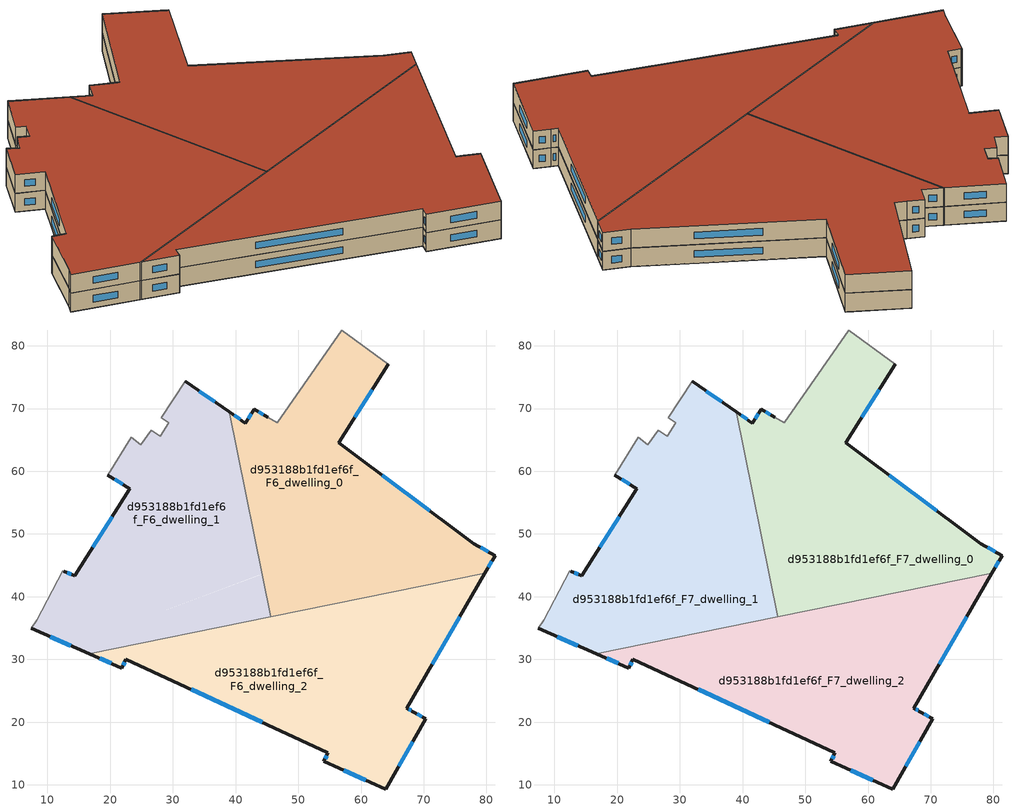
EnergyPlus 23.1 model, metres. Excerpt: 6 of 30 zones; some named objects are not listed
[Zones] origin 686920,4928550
d953188b1fd1ef6f_F6_dwelling_0
 floor to d953188b1fd1ef6f_F5_dwelling_0 (EU_floor_Construction): 71.02,53.65 56.42,64.57 64.36,77.07 56.97,82.51 46.65,67.71 45.15,68.57 42.97,69.92 41.56,67.66 38.96,69.48 44.24,43.62 z18
 floor to d953188b1fd1ef6f_F5_dwelling_2 (EU_floor_Construction): 79.75,43.77 81.36,46.57 77.94,48.47 71.02,53.65 49.69,45.66 52.48,38.21 z18
 floor to d953188b1fd1ef6f_F5_dwelling_3 (EU_floor_Construction): 52.48,38.21 49.69,45.66 44.24,43.62 45.63,36.81 z18
 wall outside (EU_wall_Construction): 64.36,77.07 56.42,64.57 77.94,48.47 81.36,46.57 79.75,43.77 / 38.96,69.48 41.56,67.66 42.97,69.92 45.15,68.57 z18:21
 wall adiabatic (EU_wall_Construction): 45.15,68.57 46.65,67.71 56.97,82.51 64.36,77.07 z18:21
 wall to d953188b1fd1ef6f_F6_dwelling_1 (EU_wall_Construction): 45.63,36.81 38.96,69.48 z18:21
 wall to d953188b1fd1ef6f_F6_dwelling_2 (EU_wall_Construction): 79.75,43.77 45.63,36.81 z18:21
 window (EU_Window_Construction): 43.68,69.48 44.44,69.01 / 61.79,73.02 58.99,68.62 / 63.39,59.35 70.97,53.69 / 79.05,47.85 80.26,47.18 / 80.84,45.66 80.27,44.68 / 39.81,68.89 40.72,68.25 / 42.02,68.39 42.52,69.19 z18.97:20.03
d953188b1fd1ef6f_F6_dwelling_1
 floor to d953188b1fd1ef6f_F5_dwelling_1 (EU_floor_Construction): 43.62,43.38 32.03,74.32 31.95,74.38 28.15,68.56 29.36,67.75 28.02,65.6 26.54,66.54 24.92,64.25 23.39,65.38 19.61,59.39 23.16,57.23 14.41,43.36 12.6,44.09 12.44,44.16 8.32,36.27 7.47,34.96 13.76,32.2 z18
 floor to d953188b1fd1ef6f_F5_dwelling_0 (EU_floor_Construction): 44.24,43.62 38.96,69.48 32.03,74.32 43.62,43.38 z18
 floor to d953188b1fd1ef6f_F5_dwelling_3 (EU_floor_Construction): 45.63,36.81 44.24,43.62 13.76,32.2 16.7,30.9 z18
 wall outside (EU_wall_Construction): 31.95,74.38 38.96,69.48 / 16.7,30.9 7.47,34.96 / 12.6,44.09 14.41,43.36 23.16,57.23 19.61,59.39 z18:21
 wall adiabatic (EU_wall_Construction): 7.47,34.96 8.32,36.27 12.44,44.16 12.6,44.09 / 19.61,59.39 23.39,65.38 24.92,64.25 26.54,66.54 28.02,65.6 29.36,67.75 28.15,68.56 31.95,74.38 z18:21
 wall to d953188b1fd1ef6f_F6_dwelling_2 (EU_wall_Construction): 45.63,36.81 16.7,30.9 z18:21
 window (EU_Window_Construction): 34.22,72.79 36.69,71.07 / 13.71,32.22 10.46,33.65 / 13.19,43.86 13.82,43.6 / 17.24,47.86 20.32,52.73 / 22.01,57.93 20.76,58.69 z18.97:20.03
d953188b1fd1ef6f_F6_dwelling_2
 floor to d953188b1fd1ef6f_F5_dwelling_2 (EU_floor_Construction): 70.35,20.51 68.28,21.7 67.32,22.25 79.75,43.77 52.48,38.21 63.16,9.69 63.92,9.35 z18
 floor to d953188b1fd1ef6f_F5_dwelling_3 (EU_floor_Construction): 63.16,9.69 52.48,38.21 16.7,30.9 21.9,28.62 22.54,30.06 54.72,15.12 54.08,13.75 z18
 wall outside (EU_wall_Construction): 79.75,43.77 67.32,22.25 68.28,21.7 70.35,20.51 63.92,9.35 54.08,13.75 54.72,15.12 22.54,30.06 21.9,28.62 16.7,30.9 z18:21
 window (EU_Window_Construction): 68.27,16.89 66.01,12.97 / 60.73,10.78 57.27,12.32 / 54.29,14.19 54.52,14.68 / 44.29,19.96 32.97,25.22 / 22.33,29.59 22.1,29.09 / 20.21,29.36 18.38,30.16 / 75.72,36.8 71.35,29.23 / 67.63,22.07 67.97,21.88 / 68.95,21.31 69.68,20.9 z18.97:20.03
d953188b1fd1ef6f_F7_dwelling_0
 floor to d953188b1fd1ef6f_F6_dwelling_0 (EU_floor_Construction): 79.75,43.77 81.36,46.57 77.94,48.47 56.42,64.57 64.36,77.07 56.97,82.51 46.65,67.71 45.15,68.57 42.97,69.92 41.56,67.66 38.96,69.48 45.63,36.81 z21
 wall outside (EU_wall_Construction): 64.36,77.07 56.42,64.57 77.94,48.47 81.36,46.57 79.75,43.77 / 38.96,69.48 41.56,67.66 42.97,69.92 45.15,68.57 z21:24
 wall adiabatic (EU_wall_Construction): 45.15,68.57 46.65,67.71 56.97,82.51 64.36,77.07 z21:24
 wall to d953188b1fd1ef6f_F7_dwelling_1 (EU_wall_Construction): 45.63,36.81 38.96,69.48 z21:24
 wall to d953188b1fd1ef6f_F7_dwelling_2 (EU_wall_Construction): 79.75,43.77 45.63,36.81 z21:24
 window (EU_Window_Construction): 43.68,69.48 44.44,69.01 / 61.79,73.02 58.99,68.62 / 63.39,59.35 70.97,53.69 / 79.05,47.85 80.26,47.18 / 80.84,45.66 80.27,44.68 / 39.81,68.89 40.72,68.25 / 42.02,68.39 42.52,69.19 z21.97:23.03
 roof outside (EU_roof_Construction): 64.36,77.07 56.42,64.57 77.94,48.47 81.36,46.57 79.75,43.77 45.63,36.81 38.96,69.48 41.56,67.66 42.97,69.92 45.15,68.57 46.65,67.71 56.97,82.51 z24
d953188b1fd1ef6f_F7_dwelling_1
 floor to d953188b1fd1ef6f_F6_dwelling_1 (EU_floor_Construction): 45.63,36.81 38.96,69.48 31.95,74.38 28.15,68.56 29.36,67.75 28.02,65.6 26.54,66.54 24.92,64.25 23.39,65.38 19.61,59.39 23.16,57.23 14.41,43.36 12.6,44.09 12.44,44.16 8.32,36.27 7.47,34.96 16.7,30.9 z21
 wall outside (EU_wall_Construction): 31.95,74.38 38.96,69.48 / 16.7,30.9 7.47,34.96 / 12.6,44.09 14.41,43.36 23.16,57.23 19.61,59.39 z21:24
 wall adiabatic (EU_wall_Construction): 7.47,34.96 8.32,36.27 12.44,44.16 12.6,44.09 / 19.61,59.39 23.39,65.38 24.92,64.25 26.54,66.54 28.02,65.6 29.36,67.75 28.15,68.56 31.95,74.38 z21:24
 wall to d953188b1fd1ef6f_F7_dwelling_2 (EU_wall_Construction): 45.63,36.81 16.7,30.9 z21:24
 window (EU_Window_Construction): 34.22,72.79 36.69,71.07 / 13.71,32.22 10.46,33.65 / 13.19,43.86 13.82,43.6 / 17.24,47.86 20.32,52.73 / 22.01,57.93 20.76,58.69 z21.97:23.03
 roof outside (EU_roof_Construction): 38.96,69.48 45.63,36.81 16.7,30.9 7.47,34.96 8.32,36.27 12.44,44.16 12.6,44.09 14.41,43.36 23.16,57.23 19.61,59.39 23.39,65.38 24.92,64.25 26.54,66.54 28.02,65.6 29.36,67.75 28.15,68.56 31.95,74.38 z24
d953188b1fd1ef6f_F7_dwelling_2
 floor to d953188b1fd1ef6f_F6_dwelling_2 (EU_floor_Construction): 70.35,20.51 68.28,21.7 67.32,22.25 79.75,43.77 16.7,30.9 21.9,28.62 22.54,30.06 54.72,15.12 54.08,13.75 63.92,9.35 z21
 wall outside (EU_wall_Construction): 79.75,43.77 67.32,22.25 68.28,21.7 70.35,20.51 63.92,9.35 54.08,13.75 54.72,15.12 22.54,30.06 21.9,28.62 16.7,30.9 z21:24
 window (EU_Window_Construction): 68.27,16.89 66.01,12.97 / 60.73,10.78 57.27,12.32 / 54.29,14.19 54.52,14.68 / 44.29,19.96 32.97,25.22 / 22.33,29.59 22.1,29.09 / 20.21,29.36 18.38,30.16 / 75.72,36.8 71.35,29.23 / 67.63,22.07 67.97,21.88 / 68.95,21.31 69.68,20.9 z21.97:23.03
 roof outside (EU_roof_Construction): 79.75,43.77 67.32,22.25 68.28,21.7 70.35,20.51 63.92,9.35 54.08,13.75 54.72,15.12 22.54,30.06 21.9,28.62 16.7,30.9 z24
[Building]
EU S2 Campaign: North Axis=0; Terrain=City; Solar Distribution=FullExterior
[Site:Location]
Bologna: Latitude=44.5; Longitude=11.25; Time Zone=1; Elevation=37
[SizingPeriod:WeatherFileDays]
AnnualSizingPeriod: Begin Month=1; Begin Day of Month=1; End Month=12; End Day of Month=31; Day of Week for Start Day=Monday; Use Weather File Daylight Saving Period=No; Use Weather File Rain and Snow Indicators=No
[MATERIAL]
EU_InternalMass_Material: Roughness=MediumRough; Thickness=0.1; Conductivity=1; Density=1800; Specific Heat=900; Thermal Absorptance=0.9; Solar Absorptance=0.7; Visible Absorptance=0.7
[MATERIAL:NOMASS] Roughness=MediumRough; Thermal Absorptance=0.9; Solar Absorptance=0.7; Visible Absorptance=0.7
Name | Thermal Resistance
EU_wall_NoMass | 0.779417
EU_roof_NoMass | 0.435466
EU_floor_NoMass | 0.588222
[WINDOWMATERIAL:SIMPLEGLAZINGSYSTEM]
EU_Window_SimpleGlazing: UFactor=5.16242; Solar Heat Gain Coefficient=0.85; Visible Transmittance=0.85
[CONSTRUCTION]
EU_wall_Construction: EU_wall_NoMass
EU_roof_Construction: EU_roof_NoMass
EU_floor_Construction: EU_floor_NoMass
EU_InternalMass_Construction: EU_InternalMass_Material
EU_Window_Construction: EU_Window_SimpleGlazing
[ZONE] Type=1; Multiplier=1; Ceiling Height=autocalculate; Floor Area=autocalculate; Part of Total Floor Area=Yes
Name | Volume
d953188b1fd1ef6f_F6_dwelling_0; d953188b1fd1ef6f_F7_dwelling_0 | 2723.58
d953188b1fd1ef6f_F6_dwelling_1; d953188b1fd1ef6f_F7_dwelling_1 | 2723.61
d953188b1fd1ef6f_F6_dwelling_2; d953188b1fd1ef6f_F7_dwelling_2 | 2723.49
[INTERNALMASS] Construction=EU_InternalMass_Construction
Name | Zone or ZoneList | Surface Area
d953188b1fd1ef6f_F6_dwelling_0_EU_InternalMass | d953188b1fd1ef6f_F6_dwelling_0 | 907.864
d953188b1fd1ef6f_F6_dwelling_1_EU_InternalMass | d953188b1fd1ef6f_F6_dwelling_1 | 907.869
d953188b1fd1ef6f_F6_dwelling_2_EU_InternalMass | d953188b1fd1ef6f_F6_dwelling_2 | 907.829
d953188b1fd1ef6f_F7_dwelling_0_EU_InternalMass | d953188b1fd1ef6f_F7_dwelling_0 | 907.864
d953188b1fd1ef6f_F7_dwelling_1_EU_InternalMass | d953188b1fd1ef6f_F7_dwelling_1 | 907.869
d953188b1fd1ef6f_F7_dwelling_2_EU_InternalMass | d953188b1fd1ef6f_F7_dwelling_2 | 907.829
[OTHEREQUIPMENT] Fuel Type=Electricity; Design Level Calculation Method=Watts/Area; Power per Zone Floor Area=1; Fraction Latent=0; Fraction Radiant=0; Fraction Lost=0; Carbon Dioxide Generation Rate=0; EndUse Subcategory=EU_Step8_InternalGains
Name | Zone or ZoneList or Space or SpaceList | Schedule
EU_Step8_InternalGain_d953188b1fd1ef6f_F6_dwelling_0_f000 | d953188b1fd1ef6f_F6_dwelling_0 | EU_Step8_GainSchedule_d953188b1fd1ef6f_F6_dwelling_0_f000
EU_Step8_InternalGain_d953188b1fd1ef6f_F6_dwelling_1_f000 | d953188b1fd1ef6f_F6_dwelling_1 | EU_Step8_GainSchedule_d953188b1fd1ef6f_F6_dwelling_1_f000
EU_Step8_InternalGain_d953188b1fd1ef6f_F6_dwelling_2_f000 | d953188b1fd1ef6f_F6_dwelling_2 | EU_Step8_GainSchedule_d953188b1fd1ef6f_F6_dwelling_2_f000
EU_Step8_InternalGain_d953188b1fd1ef6f_F7_dwelling_0_f000 | d953188b1fd1ef6f_F7_dwelling_0 | EU_Step8_GainSchedule_d953188b1fd1ef6f_F7_dwelling_0_f000
EU_Step8_InternalGain_d953188b1fd1ef6f_F7_dwelling_1_f000 | d953188b1fd1ef6f_F7_dwelling_1 | EU_Step8_GainSchedule_d953188b1fd1ef6f_F7_dwelling_1_f000
EU_Step8_InternalGain_d953188b1fd1ef6f_F7_dwelling_2_f000 | d953188b1fd1ef6f_F7_dwelling_2 | EU_Step8_GainSchedule_d953188b1fd1ef6f_F7_dwelling_2_f000
[ZONEVENTILATION:DESIGNFLOWRATE] Schedule=EU_AlwaysOn; Design Flow Rate Calculation Method=AirChanges/Hour; Air Changes per Hour=0.712058; Ventilation Type=Natural; Fan Pressure Rise=0; Fan Total Efficiency=1; Constant Term Coefficient=1; Temperature Term Coefficient=0; Velocity Term Coefficient=0; Velocity Squared Term Coefficient=0; Minimum Indoor Temperature=-100; Maximum Indoor Temperature=100; Delta Temperature=-100; Minimum Outdoor Temperature=-100; Maximum Outdoor Temperature=100; Maximum Wind Speed=40
Name | Zone or ZoneList or Space or SpaceList
EU_ConstantAir_d953188b1fd1ef6f_F6_dwelling_0 | d953188b1fd1ef6f_F6_dwelling_0
EU_ConstantAir_d953188b1fd1ef6f_F6_dwelling_1 | d953188b1fd1ef6f_F6_dwelling_1
EU_ConstantAir_d953188b1fd1ef6f_F6_dwelling_2 | d953188b1fd1ef6f_F6_dwelling_2
EU_ConstantAir_d953188b1fd1ef6f_F7_dwelling_0 | d953188b1fd1ef6f_F7_dwelling_0
EU_ConstantAir_d953188b1fd1ef6f_F7_dwelling_1 | d953188b1fd1ef6f_F7_dwelling_1
EU_ConstantAir_d953188b1fd1ef6f_F7_dwelling_2 | d953188b1fd1ef6f_F7_dwelling_2
[HVACTEMPLATE:ZONE:IDEALLOADSAIRSYSTEM] System Availability Schedule=EU_AlwaysOn; Maximum Heating Supply Air Temperature=50; Minimum Cooling Supply Air Temperature=13; Maximum Heating Supply Air Humidity Ratio=0.0156; Minimum Cooling Supply Air Humidity Ratio=0.0077; Heating Limit=NoLimit; Cooling Limit=NoLimit; Heating Availability Schedule=EU_AlwaysOn; Cooling Availability Schedule=EU_CoolingOff; Dehumidification Control Type=ConstantSensibleHeatRatio; Cooling Sensible Heat Ratio=0.7; Dehumidification Setpoint=60; Humidification Control Type=None; Humidification Setpoint=30; Outdoor Air Method=None; Outdoor Air Flow Rate per Person=0.00944; Outdoor Air Flow Rate per Zone Floor Area=0; Outdoor Air Flow Rate per Zone=0; Demand Controlled Ventilation Type=None; Outdoor Air Economizer Type=NoEconomizer; Heat Recovery Type=None; Sensible Heat Recovery Effectiveness=0.7; Latent Heat Recovery Effectiveness=0.65
Name | Template Thermostat
d953188b1fd1ef6f_F6_dwelling_0 | EU_HeatOnly_d953188b1fd1ef6f_F6_dwelling_0
d953188b1fd1ef6f_F6_dwelling_1 | EU_HeatOnly_d953188b1fd1ef6f_F6_dwelling_1
d953188b1fd1ef6f_F6_dwelling_2 | EU_HeatOnly_d953188b1fd1ef6f_F6_dwelling_2
d953188b1fd1ef6f_F7_dwelling_0 | EU_HeatOnly_d953188b1fd1ef6f_F7_dwelling_0
d953188b1fd1ef6f_F7_dwelling_1 | EU_HeatOnly_d953188b1fd1ef6f_F7_dwelling_1
d953188b1fd1ef6f_F7_dwelling_2 | EU_HeatOnly_d953188b1fd1ef6f_F7_dwelling_2
[SIZING:ZONE] Zone Cooling Design Supply Air Temperature Input Method=SupplyAirTemperature; Zone Cooling Design Supply Air Temperature=13; Zone Heating Design Supply Air Temperature Input Method=SupplyAirTemperature; Zone Heating Design Supply Air Temperature=50; Zone Cooling Design Supply Air Humidity Ratio=0.008; Zone Heating Design Supply Air Humidity Ratio=0.008; Cooling Design Air Flow Method=DesignDay; Cooling Design Air Flow Rate=0; Cooling Minimum Air Flow per Zone Floor Area=0.000762; Cooling Minimum Air Flow=0; Cooling Minimum Air Flow Fraction=0.2; Heating Design Air Flow Method=DesignDay; Heating Design Air Flow Rate=0; Heating Maximum Air Flow per Zone Floor Area=0.002032; Heating Maximum Air Flow=0.141576; Heating Maximum Air Flow Fraction=0.3; Account for Dedicated Outdoor Air System=No; Dedicated Outdoor Air System Control Strategy=NeutralSupplyAir; Dedicated Outdoor Air Low Setpoint Temperature for Design=autosize; Dedicated Outdoor Air High Setpoint Temperature for Design=autosize; Zone Load Sizing Method=Sensible Load Only No Latent Load; Zone Latent Cooling Design Supply Air Humidity Ratio Input Method=HumidityRatioDifference; Zone Cooling Design Supply Air Humidity Ratio Difference=0.005; Zone Latent Heating Design Supply Air Humidity Ratio Input Method=HumidityRatioDifference; Zone Humidification Design Supply Air Humidity Ratio Difference=0.005
d953188b1fd1ef6f_F6_dwelling_0; d953188b1fd1ef6f_F6_dwelling_1; d953188b1fd1ef6f_F6_dwelling_2; d953188b1fd1ef6f_F7_dwelling_0; d953188b1fd1ef6f_F7_dwelling_1; d953188b1fd1ef6f_F7_dwelling_2
[SCHEDULE:CONSTANT]
Name | Hourly Value
EU_AlwaysOn | 1
EU_CoolingOff | 0
[SCHEDULE:FILE] Column Number=1; Rows to Skip at Top=0; Number of Hours of Data=8760; Column Separator=Comma; Interpolate to Timestep=No; Minutes per Item=60; Adjust Schedule for Daylight Savings=Yes
Name | File
EU_Step8_GainSchedule_d953188b1fd1ef6f_F6_dwelling_0_f000 | ../../schedules/d953188b1fd1ef6f/d953188b1fd1ef6f_F6_dwelling_0_f000_gain.csv
EU_Step8_GainSchedule_d953188b1fd1ef6f_F6_dwelling_1_f000 | ../../schedules/d953188b1fd1ef6f/d953188b1fd1ef6f_F6_dwelling_1_f000_gain.csv
EU_Step8_GainSchedule_d953188b1fd1ef6f_F6_dwelling_2_f000 | ../../schedules/d953188b1fd1ef6f/d953188b1fd1ef6f_F6_dwelling_2_f000_gain.csv
EU_Step8_GainSchedule_d953188b1fd1ef6f_F7_dwelling_0_f000 | ../../schedules/d953188b1fd1ef6f/d953188b1fd1ef6f_F7_dwelling_0_f000_gain.csv
EU_Step8_GainSchedule_d953188b1fd1ef6f_F7_dwelling_1_f000 | ../../schedules/d953188b1fd1ef6f/d953188b1fd1ef6f_F7_dwelling_1_f000_gain.csv
EU_Step8_GainSchedule_d953188b1fd1ef6f_F7_dwelling_2_f000 | ../../schedules/d953188b1fd1ef6f/d953188b1fd1ef6f_F7_dwelling_2_f000_gain.csv
